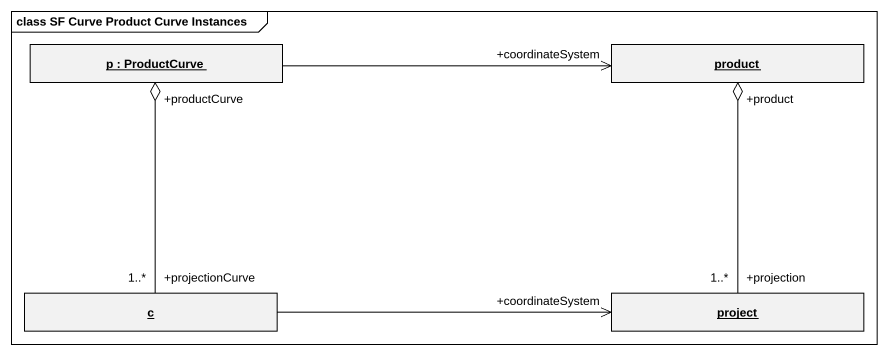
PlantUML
@startuml
mainframe class SF Curve Product Curve Instances
hide circle
hide empty members
object "p : ProductCurve" as p
object product
object c
object project
p -right-> "+coordinateSystem" product
c "+projectionCurve\n1..*" -up-o "+productCurve" p
c -right-> "+coordinateSystem" project
project "+projection\n1..*" -up-o "+product" product
@enduml
